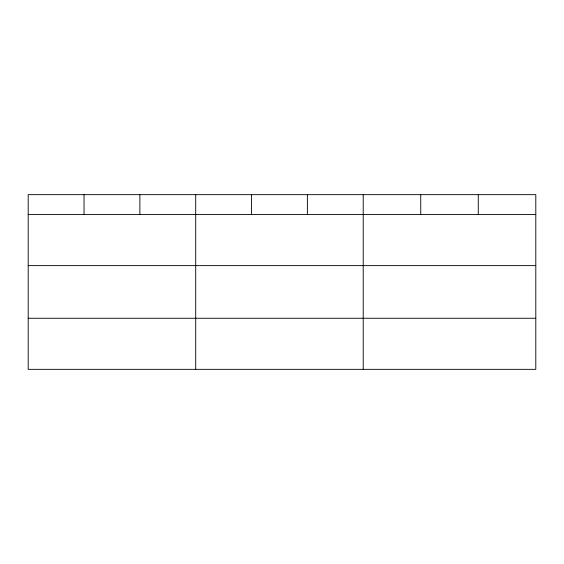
<?xml version="1.0" encoding="UTF-8"?>
<svg xmlns="http://www.w3.org/2000/svg" width="564" height="564" viewBox="0 0 564 564"><rect width="100%" height="100%" fill="white"/><g stroke="black" fill="none" stroke-linecap="round" stroke-linejoin="round"><path stroke-width="0.85" d="M535.8 265.623L535.8 194.658L28.2 194.658L28.2 369.342L535.8 369.342L535.8 265.623L28.2 265.623M28.2 214.539L535.8 214.539M28.2 318.258L535.8 318.258M478.272 194.658L478.272 214.539M420.744 194.658L420.744 214.539M363.216 194.658L363.216 369.342M307.38 194.658L307.38 214.539M251.544 194.658L251.544 214.539M195.708 194.658L195.708 369.342M139.872 194.658L139.872 214.539M84.036 194.658L84.036 214.539"/></g></svg>
